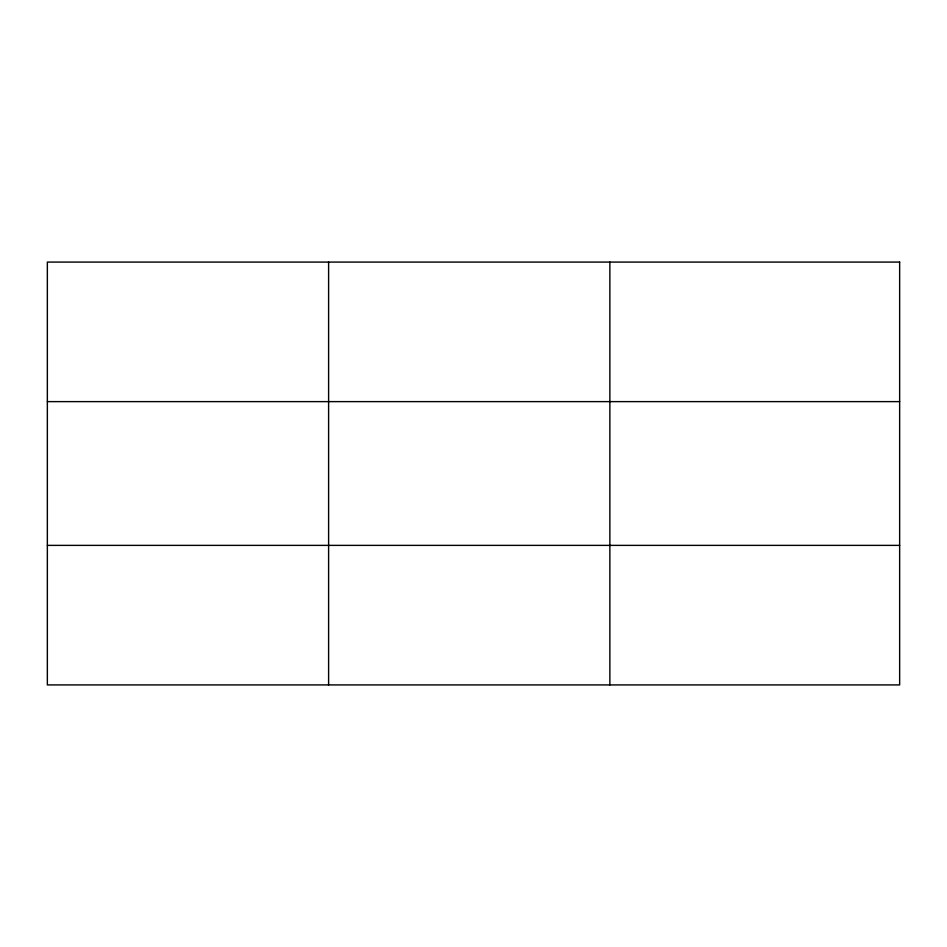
<?xml version="1.0" encoding="UTF-8"?>
<svg xmlns="http://www.w3.org/2000/svg" width="947" height="947" viewBox="0 0 947 947"><rect width="100%" height="100%" fill="white"/><g stroke="black" fill="none" stroke-linecap="round" stroke-linejoin="round"><path stroke-width="1.42" d="M328.609 684.918L328.609 262.082M609.868 684.918L609.868 262.082M47.35 401.623L899.65 401.623M47.35 545.377L899.65 545.377M899.65 262.082L47.35 262.082L47.35 684.918L899.65 684.918L899.65 262.082"/></g></svg>
